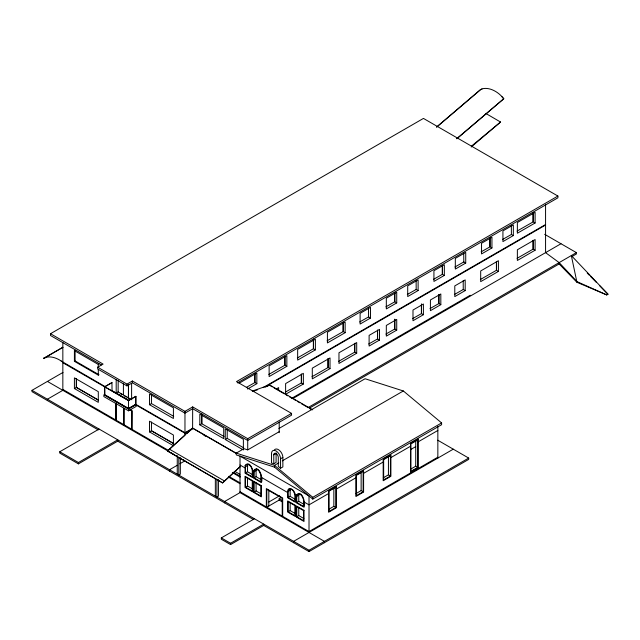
<?xml version="1.0" encoding="UTF-8"?>
<svg xmlns="http://www.w3.org/2000/svg" width="640" height="640" viewBox="0 0 640 640"><rect width="100%" height="100%" fill="white"/><g stroke="black" fill="none" stroke-linecap="round" stroke-linejoin="round"><path stroke-width="0.96" d="M252.584 474.68L247.488 471.736L247.608 464.648M254.08 471.72L254.536 470.024L256.6 469.384A4.8 2.768 60 0 1 259.176 471.264L260.752 474.552L260.872 481.776L254.08 477.856L254.08 471.72L256.088 470.56L256.624 468.792M288.16 491.392L289.152 489.192L290.672 489.056A4.8 2.768 60 0 1 293.248 490.936L294.832 494.224L294.944 501.448L288.16 497.536L288.16 491.392L290.168 490.232L290.624 488.536C296.032 490.56 295.84 497.576 295.408 502.256L287.696 497.8C288.28 495.304 285.8 488.04 290.552 488.472M296.76 496.352L297.216 494.656L299.272 494.024A4.8 2.768 60 0 1 301.848 495.896L303.424 499.192L303.544 506.416L296.76 502.496L296.76 496.352L298.76 495.2L299.216 493.504M239.952 466.832L222.52 482.928L167.408 450.92L192.608 428.056L236.48 453.384M167.472 451.144L184.968 435.272L184.968 411.36L132.384 381L126.984 384.12L97.688 367.208L97.688 368.984L126.984 385.896L132.384 382.784L184.968 413.144L192.672 408.688L247.72 440.472L291.544 415.176L291.544 413.392L236.496 381.608L557.904 196.048L557.904 197.824L237.36 382.896M187.024 433.408L192.16 428.744M222.52 482.928L240.016 466.776M436.632 127L480.504 89.592L481.976 88.912A21.152 14.304 49.5 0 1 503.776 98.752L456.872 138.744M436.688 127.096L480.568 89.68L482.024 89.008M456.728 138.688L503.776 98.752M471.208 147.024L500.544 122.04L471.608 146.008M101.36 364.872L50.504 335.512L50.504 333.728L423.448 118.416L557.904 196.048M45.072 357.792L43.76 358.28L62.776 347.296M43.928 358.312L62.952 347.328M74.408 350.648L75.088 350.248L75.088 360.936L98.992 374.728L98.304 375.128L74.408 361.328L74.408 350.648L98.304 364.448L98.992 364.048M74.408 361.328L75.088 360.936M98.232 429.896L32 391.664L32 390.328L62.984 372.432M97.688 367.208L103.088 364.088L50.504 333.728M74.408 388.544L98.304 402.344L98.304 391.664L74.408 377.864L74.408 388.544L76.408 387.384L98.6 400.2M112.032 390.616L111.952 382.56L104.624 386.792L104.624 394.8L128.528 408.6L135.856 404.376L135.856 396.36L128.528 400.504L104.784 386.792L104.784 394.8L128.528 408.512L135.776 404.328L184.968 432.728L192.672 428.28L236.544 453.6M104.784 386.792L112.032 382.608M118.2 391.864L116.192 393.024L116.192 379.576M123.4 394.872L123.4 383.344M135.856 396.36L128.528 400.592L62.84 362.728M128.528 409.048L136.24 404.592L136.24 406.376L128.528 410.824L103.856 396.584L103.856 394.8L128.528 409.048L128.528 410.824M253.616 519.608L117.736 441.16L78.416 463.864L59.768 453.096L59.768 451.76L99.088 429.064M131.688 410.848L131.608 429.144L131.688 410.848L129.896 409.904M149.496 404.688L173.4 418.48L173.4 407.8L149.496 394L149.496 404.688L151.504 403.528M59.768 451.76L78.416 462.528L117.736 439.824L117.736 441.16M184.968 411.36L192.672 406.912L247.72 438.688L291.544 413.392M149.496 431.896L173.4 445.696L173.4 435.016L149.496 421.216L149.496 431.896L151.504 430.744L173.696 443.552M239.112 383.216L256.848 372.976L256.848 383.656L247.56 389.024M246.4 387.376L254.92 382.544L254.92 373.808M268.808 374.44L284.928 365.216L286.856 366.328L286.856 355.648L269.128 365.888L269.128 376.568L286.856 366.328M297.336 357.968L313.456 348.752L313.456 339.04M327.096 340.784L343.216 331.568L343.216 322.824M359.696 321.96L368.584 316.92L368.504 308.136M385.912 306.832L394.8 301.792L394.8 293.048M407.312 294.48L416.192 289.44L416.112 280.648M433.52 279.344L442.408 274.304L442.408 265.56M454.92 266.992L463.8 261.952L463.728 253.168M481.128 251.856L490.016 246.816L490.016 238.072M502.528 239.504L511.408 234.464L511.336 225.68M517.048 231.088L533.176 221.872L533.176 213.128M315.384 349.864L297.656 360.104L297.656 349.416L315.384 339.176L315.384 349.864L313.384 348.704L313.384 339.968M345.144 332.68L327.416 342.92L327.416 332.232L345.144 322L345.144 332.68L343.144 331.52L343.144 322.784M370.512 318.032L360.104 324.048L360.104 313.36L370.512 307.352L370.512 318.032L368.504 316.88M396.728 302.904L386.32 308.912L386.32 298.224L396.728 292.216L396.728 302.904L394.72 301.744L394.72 293M418.12 290.552L407.712 296.56L407.712 285.872L418.12 279.864L418.12 290.552L416.112 289.392M444.336 275.416L433.928 281.424L433.928 270.744L444.336 264.728L444.336 275.416L442.328 274.256L442.328 265.52M465.728 263.064L455.32 269.072L455.32 258.392L465.728 252.376L465.728 263.064L463.728 261.904M491.944 247.928L481.536 253.936L481.536 243.256L491.944 237.248L491.944 247.928L489.936 246.768L489.936 238.032M513.336 235.576L502.928 241.584L502.928 230.904L513.336 224.896L513.336 235.576L511.336 234.416M535.104 222.984L517.368 233.224L517.368 222.536L535.104 212.304L535.104 222.984L533.096 221.824L533.096 213.088M263.072 387.632L545.568 224.536M192.672 428.784L184.968 433.232L136.24 405.104M265.352 386.824L545.568 225.04M199.816 424.832L223.72 438.632L223.72 427.952L199.816 414.152L199.816 424.832L201.824 423.68L201.824 413.968M276.24 389L278.64 387.608L278.64 390.52M285.304 392.136L301.424 382.912L301.424 374.176M311.976 376.728L328.096 367.512L328.096 358.768M338.656 361.328L354.776 352.112L354.776 343.368M368.712 343.976L377.6 338.936L377.6 330.192M385.912 334.048L394.8 329L394.8 319.288M412.592 318.64L421.472 313.6L421.472 303.888M430.016 308.584L438.896 303.544L438.896 294.8M454.376 294.52L463.264 289.48L463.184 280.688M480.368 279.512L496.488 270.288L496.488 261.552M517.048 258.336L533.176 249.112L533.176 240.376M303.352 384.024L285.616 394.264L285.616 383.584L303.352 373.344L303.352 384.024L301.344 382.872L301.344 374.128M330.024 368.624L312.296 378.864L312.296 368.176L330.024 357.944L330.024 368.624L328.024 367.464L328.024 358.728M356.704 353.224L338.968 363.464L338.968 352.776L356.704 342.544L356.704 353.224L354.696 352.064L354.696 343.328M379.52 340.048L369.112 346.056L369.112 335.376L379.52 329.368L379.52 340.048L377.52 338.888L377.52 330.152M396.728 330.12L386.32 336.128L386.32 325.44L396.728 319.432L396.728 330.12L394.72 328.96L394.72 319.248M423.4 314.712L412.992 320.728L412.992 310.04L423.4 304.032L423.4 314.712L421.4 313.56L421.4 304.816M440.824 304.656L430.416 310.664L430.416 299.984L440.824 293.976L440.824 304.656L438.824 303.496L438.824 294.76M465.192 290.592L454.784 296.6L454.784 285.912L465.192 279.904L465.192 290.592L463.184 289.432M498.416 271.408L480.688 281.64L480.688 270.96L498.416 260.72L498.416 271.408L496.416 270.248L496.416 261.504M535.104 250.224L517.368 260.464L517.368 249.784L535.104 239.544L535.104 250.224L533.096 249.072L533.096 240.328M291.8 398.264L470.2 295.264M177.256 465.288L169.544 469.736L169.544 471.072M179.824 463.8L184.968 460.832L183.248 459.84M292.592 398.696L560.992 243.736M243.376 449.984L243.376 439.304L225.264 428.84L225.264 439.52L227.264 438.368M307.888 407.664L576.408 252.64L576.408 253.976L572.176 256.424M309.616 408.008L559.144 263.944L559.144 262.608L545.568 252.64L545.568 204.752M278.896 428.512L365.08 378.752L403.344 390.968L441.608 422.936L441.608 424.712L312.776 499.096L274.512 467.128L236.248 454.912L236.248 453.136L243.96 448.68L247.72 449.88L279.208 431.704M245.488 466.752A4.8 2.768 60 0 1 248.88 464.792A4.8 2.768 60 0 1 252.272 470.672L252.272 476.816L245.488 472.896L245.488 466.752L247.488 465.592M274.44 449.952A6.384 3.688 60 0 1 279.512 450.456A6.384 3.688 60 0 1 282.864 457.424L282.864 466.912L280.552 468.248L280.552 458.76A6.384 3.688 60 0 0 276.032 450.944A6.384 3.688 60 0 0 271.52 453.544L271.52 463.032L273.776 463.752L273.776 454.848L276.088 453.512A3.192 1.84 60 0 1 276.168 452.888M245.488 472.896L247.488 471.736M280.552 458.76L282.864 457.424M273.776 463.752L276.088 462.416L276.088 453.512M278.84 462.856L274.512 465.352L236.248 453.136M282.296 460.856L403.344 390.968M254.08 477.856L256.088 476.704L261.176 479.64M245.488 487.144L252.272 491.056L252.272 481L245.488 477.08L245.488 487.144L247.488 485.984L252.584 488.92M324.44 542.696L324.44 541.36L240.016 492.616L224.592 501.52L224.592 502.856M254.08 492.104L260.872 496.024L260.872 485.96L254.08 482.04L254.08 492.104L256.088 490.944L261.176 493.88M268.808 502.032L279.608 495.792M282.224 516.096L282.224 498.288L266.808 489.384L266.808 507.192L279.144 500.072L279.144 498.736L281.456 497.4M288.16 497.536L290.168 496.376L295.256 499.312M437.744 440.208L468.688 458.072L468.688 459.408L309.016 551.592L263.72 525.44L230.568 544.584L221.32 539.24L221.32 537.904L254.472 518.768M296.76 502.496L298.76 501.336L303.848 504.28M221.32 537.904L230.568 543.248L263.72 524.112L263.696 525.456M312.776 499.096L312.776 497.312L441.608 422.936M288.16 511.776L294.944 515.696L294.944 505.632L288.16 501.72L288.16 511.776L290.168 510.624L295.256 513.56M328.6 493.552L309.016 504.856L304.008 501.96M336.312 489.096L355.896 477.792M363.6 473.344L383.184 462.032M390.896 457.584L410.48 446.28M418.192 441.824L437.848 430.472M410.632 449.568L415.72 446.632M296.76 516.744L303.544 520.656L303.544 510.6L296.76 506.68L296.76 516.744L298.76 515.584L303.848 518.52M328.752 509.304L333.84 506.368L335.848 507.528L335.848 487.232L329.064 491.144L329.064 511.448L335.848 507.528M356.048 493.552L361.136 490.616L363.144 491.768L363.144 471.472L356.352 475.392L356.352 495.688L363.144 491.768M383.336 477.792L388.432 474.856L390.432 476.008L390.432 455.712L383.648 459.632L383.648 479.928L390.432 476.008M410.632 469.16L415.72 466.216L417.728 467.376L417.728 439.96L410.944 443.872L410.944 471.296L417.728 467.376M437.848 457.184L309.016 531.56L240.016 491.728M453.272 449.168L293.6 541.36L293.6 542.696M32 390.328L309.016 550.256L468.688 458.072M606.76 294.928L608 294.216L571.328 255.576L576.944 282.28L606.76 294.928L576.944 281.6L559.144 262.608M253.056 391.368L257.712 389.704M265.352 386.968L266.688 386.488M267.448 386.224L269.712 384.992L252.28 391.08M105.584 386.888L61.144 361.04M485.984 113.544L500.544 122.04M544.648 234.304L576.408 252.64M269.712 384.992L312.72 409.824M270.576 385.904L272.296 386.896M274.016 387.896L284.336 393.856M286.056 394.848L287.776 395.84M289.496 396.832L292.08 398.32M293.8 399.312L295.52 400.304M297.24 401.304L299.816 402.792M301.536 403.784L307.56 407.264M309.28 408.256L311.864 409.744M256.848 383.656L254.848 382.504L254.848 373.76M224.016 436.488L201.744 423.72L201.744 414.008M243.656 447.832L227.192 438.408L227.264 429.624M225.264 439.52L242.52 449.488M173.696 416.344L151.424 403.568L151.504 394.784M203.856 435.24L205.576 436.232M131.912 399.784L118.12 391.912L118.2 380.336M120.376 393.632L122.08 394.616M124.632 396.088L126.328 397.072M128.032 398.048L129.736 399.032M111.568 390.352L129.04 400.44M240.016 465.016L245.024 467.912M252.736 472.36L253.624 472.872M261.328 477.328L287.696 492.552M295.408 497L296.296 497.512M130.144 409.512L132.072 410.624L132.072 429.408M234.752 471.328L239.928 474.32M233.208 472.216L240.112 476.2M279.144 498.736L282.568 500.712M232.344 472.608L240.112 477.096M279.144 500.072L282.568 502.048M98.528 400.248L76.328 387.432L76.328 378.688M173.616 443.6L151.424 430.784L151.504 422M228.8 476.352L239.984 482.808M228.8 477.24L239.984 483.696M62.84 389.432L168.76 450.584M47.416 381.424L169.48 451.896M171.2 452.888L173.784 454.376M175.504 455.368L177.224 456.368M167.408 450.92L222.456 482.704M280.552 468.248L278.288 466.36L278.288 457.456A3.192 1.84 60 0 0 276.032 453.544A3.192 1.84 60 0 0 273.776 454.848M312.776 497.312L274.512 465.352L274.512 467.128M587.24 273.096L589.32 275.208M590.704 276.616L596.24 282.248M599.696 285.768L608 294.216M559.144 263.944L576.944 282.28M502.048 96.832L503.632 98.696M224.592 481.04L169.544 449.256M192.608 428.056L192.672 406.912M437.848 426.52L437.848 458.072M415.72 440.936L415.72 466.216M388.432 456.696L388.432 474.856M361.136 472.448L361.136 490.616M333.84 488.208L333.84 506.368M309.016 532.456L309.016 495.952L240.016 456.112L240.016 492.616M309.016 550.256L309.016 551.592M298.76 495.2L298.76 501.336M298.76 507.352L298.76 515.584M290.168 490.232L290.168 496.376M290.168 502.392L290.168 510.624M284.928 356.48L284.928 365.216L284.856 356.432M282.688 516.36L282.688 498.024L266.344 488.584L266.344 506.928M279.208 421.984L279.208 432.672M268.808 490.2L268.808 506.032M256.088 470.56L256.088 476.704M256.088 482.712L256.088 490.944M247.72 438.688L247.72 449.88M247.488 477.752L247.488 485.984M230.568 543.248L230.568 544.584M218.424 479.6L218.424 496.176L216.88 497.064L216.88 479.512M215.344 478.624L215.344 496.176M180.336 457.608L180.336 474.184L178.8 475.08L178.8 457.528M177.256 455.664L177.256 474.184M135.776 396.32L135.776 404.328M132.384 381L132.384 382.784M131.608 383.672L131.608 399.04M128.512 384.368L128.432 397.864L128.432 384.416M128.528 400.504L128.528 408.6M126.984 384.12L126.984 385.896M123.976 408.312L123.904 424.688L123.904 408.36M116.272 403.864L116.192 420.24L116.192 403.912M115.728 403.16L115.728 419.968M98.304 364.448L98.304 367.36M98.304 369.304L98.304 375.128M78.416 462.528L78.416 463.864M76.408 378.648L76.408 387.384M62.84 342.416L62.84 390.328L47.416 399.224L47.416 400.56M43.76 358.28A32.408 18.712 60 0 1 62.84 362.136M245.152 465.408L245.024 473.16L252.736 477.616C254.872 474.256 250.688 459.056 245.152 465.408M253.752 470.376L253.624 478.128L261.328 482.576C263.472 479.216 259.28 464.016 253.752 470.376M296.424 495.008L296.296 502.76L304.008 507.216C306.144 503.856 301.96 488.656 296.424 495.008M336.312 486.424L328.6 490.88L328.6 512.248L336.312 507.792L336.312 486.424M363.6 470.672L355.896 475.12L355.896 496.488L363.6 492.04L363.6 470.672M390.896 454.912L383.184 459.36L383.184 480.728L390.896 476.28L390.896 454.912M418.192 439.152L410.48 443.608L410.48 472.096L418.192 467.64L418.192 439.152M252.736 480.728L245.024 476.28L245.024 487.408L252.736 491.856L252.736 480.728M261.328 485.696L253.624 481.24L253.624 492.368L261.328 496.824L261.328 485.696M295.408 505.368L287.696 500.92L287.696 512.048L295.408 516.496L295.408 505.368M304.008 510.328L296.296 505.88L296.296 517.008L304.008 521.456L304.008 510.328"/></g></svg>
